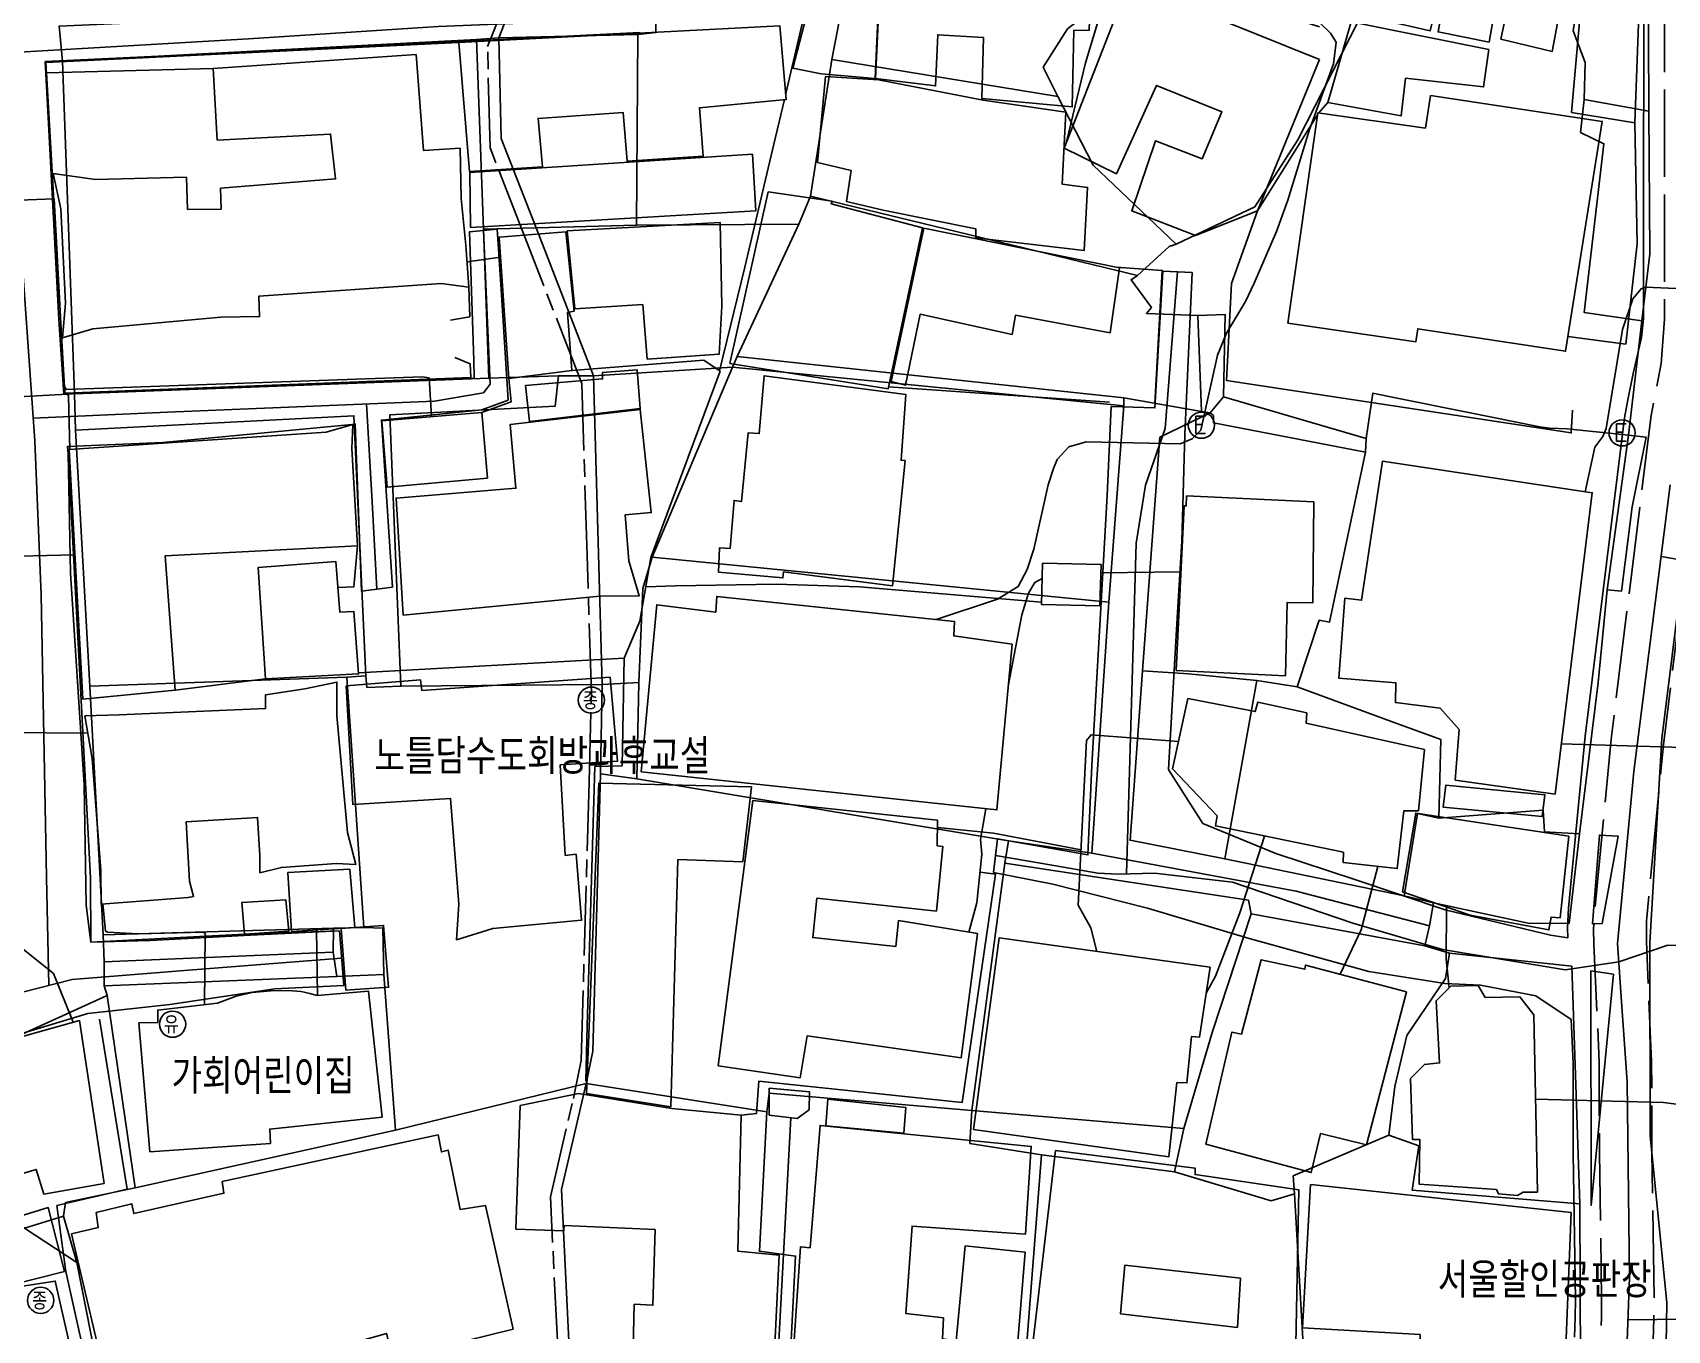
# Model space of a CAD drawing. Header units: feet. Extents: x 197796 to 199821, y 552499 to 555392.
# Drawn here: x 198743.3 to 198836.9, y 553575.6 to 553649.9 of the extents above; entities that cross this region are included whole.
import ezdxf

# ---------------------------------------------------------------- set-up
doc = ezdxf.new("R2010")
doc.units = ezdxf.units.FT
doc.header["$MEASUREMENT"] = 0
doc.linetypes.add('ANYANG2', pattern=[6, 5, -1])
doc.linetypes.add('JEON', pattern=[12, 4, -0.5, 1, -0.5, 4, -0.5, 1, -0.5])
for name, color, linetype in [('AAA001', 7, 'CONTINUOUS'), ('AAA008', 7, 'CONTINUOUS'), ('AAB115', 7, 'CONTINUOUS'), ('AAB124', 7, 'CONTINUOUS'), ('AAC001', 7, 'CONTINUOUS'), ('AD002', 7, 'CONTINUOUS'), ('AD0022', 1, 'CONTINUOUS'), ('AE001', 1, 'ANYANG2'), ('AZ0202', 7, 'CONTINUOUS'), ('AZ080', 1, 'CONTINUOUS'), ('CAA001', 7, 'CONTINUOUS'), ('CAA002', 30, 'CONTINUOUS'), ('EA0018', 7, 'JEON'), ('wipco_지적', 20, 'CONTINUOUS'), ('ZC002', 7, 'CONTINUOUS')]:
    doc.layers.add(name, color=color, linetype=linetype)
doc.styles.add('GHS', font='ROMANS', dxfattribs={"bigfont": 'NGSW.shx'})
doc.styles.add('NGSW', font='ROMANS.shx', dxfattribs={"bigfont": 'NGSW.shx'})

# ---------------------------------------------------------------- blocks, each defined once
blk = doc.blocks.new('AAB124')
at = {"layer": 'AAB124'}
blk.add_circle((0, 0), 0.75, dxfattribs=at)
at = {"layer": 'AAB124', "style": 'GHS'}
blk.add_text('종', height=1, dxfattribs=at).set_placement((-0.494, -0.533))
blk = doc.blocks.new('AZ0202')
at = {"layer": 'AZ0202'}
blk.add_circle((0, 0), 0.75, dxfattribs=at)
at = {"layer": 'AZ0202', "style": 'GHS'}
blk.add_text('E', height=1, dxfattribs=at).set_placement((-0.496, -0.477))
blk = doc.blocks.new('AAB115')
at = {"layer": 'AAB115'}
blk.add_circle((0, 0), 0.75, dxfattribs=at)
at = {"layer": 'AAB115', "style": 'GHS'}
blk.add_text('유', height=1, dxfattribs=at).set_placement((-0.507, -0.527))

msp = doc.modelspace()

# ---------------------------------------------------------------- linework, layer by layer
at = {"layer": 'AAA001', "color": 255, "flags": 128}
for points in [[(198827.37, 553649.51), (198828.27, 553653.75), (198824.45, 553654.68), (198823.33, 553650), (198819.05, 553650.97), (198820.98, 553659.93), (198831.97, 553657.67), (198830.31, 553648.82)], [(198786.85, 553647.86), (198789.38, 553657.65), (198795.18, 553656.87), (198795.12, 553654.8), (198791.9, 553654.96), (198791.55, 553647.27), (198788.47, 553647.53)], [(198831.42, 553645.32), (198832.23, 553654.63), (198831.75, 553654.65), (198831.94, 553657.05), (198835.47, 553656.58), (198835.04, 553644.73)], [(198791.93, 553654.94), (198803.94, 553654.29), (198803.8, 553650.02), (198802.93, 553650.03), (198802.84, 553645.64), (198797.66, 553646.13), (198797.75, 553649.61), (198795.14, 553649.77), (198795.01, 553646.84), (198791.58, 553647.27)], [(198816.98, 553648.35), (198806.08, 553652.76), (198802.37, 553643.28), (198805.36, 553641.81), (198807.66, 553646.87), (198811.4, 553645.36), (198810.27, 553642.66), (198807.61, 553643.7), (198806.24, 553639.69), (198809.9, 553638.28), (198813.44, 553639.7)], [(198826.7, 553649.35), (198827.04, 553651.32), (198824.12, 553651.9), (198823.78, 553649.93)], [(198767.73, 553649.32), (198786.1, 553650.28), (198786.47, 553646.07), (198781.5, 553645.59), (198781.72, 553642.82), (198777.36, 553642.54), (198777.14, 553645.32), (198772.26, 553644.98), (198772.51, 553642.21), (198768.33, 553641.95)], [(198826.69, 553648.93), (198826.38, 553646.79), (198821.92, 553647.28), (198821.66, 553645.13), (198817.46, 553645.9), (198818.8, 553650.52)], [(198746.77, 553632.94), (198745.03, 553632.42), (198745.22, 553634.4), (198744.94, 553639.81), (198744.5, 553641.82), (198746.93, 553641.49), (198752.13, 553641.61), (198752.2, 553639.77), (198754.12, 553639.78), (198754.09, 553640.98), (198760.67, 553641.52), (198760.38, 553644.09), (198753.9, 553643.74), (198753.67, 553647.84), (198765.28, 553648.64), (198765.71, 553643.14), (198767.8, 553643.27), (198767.86, 553640.39), (198768.13, 553637.72), (198768.29, 553635.32), (198766.71, 553635.54), (198756.28, 553634.81), (198756.32, 553633.64), (198754.1, 553633.6)], [(198788.26, 553642.46), (198788.72, 553647.39), (198791.74, 553647.19), (198797.74, 553646.02), (198802.46, 553645.34), (198802.26, 553641.21), (198803.71, 553641.03), (198803.51, 553637.42), (198797.31, 553638.15), (198797.32, 553638.66), (198792.02, 553639.73), (198789.92, 553640.22), (198790.18, 553642)], [(198815.18, 553633.26), (198816.89, 553645.3), (198823.05, 553644.43), (198823.35, 553646.29), (198833.17, 553644.81), (198831.07, 553631.65), (198822.61, 553632.94), (198822.5, 553632.19)], [(198768.39, 553638.74), (198768.35, 553641.89), (198784.53, 553642.93), (198784.72, 553639.7)], [(198783.23, 553630.96), (198785.44, 553640.77), (198789.09, 553640.24), (198789.04, 553640.09), (198794.27, 553638.71), (198792.3, 553629.51)], [(198778.5, 553631.2), (198778.25, 553634.32), (198774.37, 553634.08), (198773.93, 553638.54), (198782.69, 553639.02), (198782.77, 553634.23), (198782.62, 553631.48)], [(198805.01, 553632.71), (198799.58, 553633.71), (198799.4, 553632.62), (198794.14, 553633.77), (198793.3, 553629.71), (198792.47, 553629.92), (198794.35, 553638.69), (198805.55, 553636.42)], [(198770.58, 553630.1), (198770.03, 553638.19), (198773.85, 553638.48), (198774.32, 553633.94), (198773.95, 553633.88), (198774.2, 553630.55)], [(198771.55, 553629.7), (198775.95, 553630.07), (198775.95, 553630.44), (198777.94, 553630.58), (198778.11, 553628.37), (198771.77, 553627.64)], [(198782.59, 553619), (198782.65, 553620.4), (198783.25, 553620.37), (198783.48, 553623.11), (198783.91, 553623.05), (198784.29, 553626.99), (198784.92, 553626.94), (198785.2, 553630.25), (198793.32, 553629.17), (198793.04, 553625.41), (198793.27, 553625.39), (198792.55, 553618.23), (198786.31, 553619.03), (198786.28, 553618.68)], [(198764.53, 553616.55), (198764.13, 553623.25), (198770.99, 553623.81), (198770.67, 553627.46), (198778.11, 553628.32), (198778.74, 553622.42), (198777.25, 553622.29), (198777.45, 553619.66), (198778.05, 553617.66), (198775.79, 553617.64)], [(198746.21, 553611.74), (198745.42, 553626.02), (198760.14, 553627.03), (198761.65, 553627.46), (198761.61, 553626.08), (198761.93, 553620.52), (198750.92, 553619.95), (198751.49, 553612.26)], [(198763.31, 553627.67), (198769.04, 553628.15), (198769.36, 553624.39), (198763.62, 553623.87)], [(198824.75, 553607.09), (198824.98, 553610), (198823.89, 553611.23), (198821.33, 553611.54), (198821.36, 553612.67), (198818.1, 553612.93), (198818.44, 553617.52), (198819.4, 553617.4), (198820.59, 553625.36), (198832.6, 553623.55), (198830.47, 553606.3)], [(198808.78, 553613.37), (198809.25, 553622.81), (198809.36, 553622.8), (198809.38, 553623.37), (198816.66, 553623.03), (198816.6, 553617.26), (198815.14, 553617.27), (198815.04, 553613.08)], [(198756.66, 553612.9), (198756.24, 553619.28), (198760.68, 553619.62), (198760.91, 553616.72), (198761.72, 553616.76), (198761.99, 553613.18)], [(198804.42, 553617.07), (198804.49, 553619.44), (198801.14, 553619.52), (198801.07, 553617.16)], [(198778.16, 553607.57), (198779.05, 553617.14), (198782.43, 553616.72), (198782.49, 553617.62), (198796.09, 553616.19), (198796.05, 553615.36), (198799.39, 553614.89), (198798.52, 553605.4)], [(198752.24, 553600.39), (198747.25, 553600.01), (198747.23, 553601.92), (198746.73, 553608.33), (198746.32, 553610.78), (198748.29, 553610.84), (198756.66, 553611.21), (198756.66, 553611.99), (198758.91, 553612.32), (198760.75, 553612.71), (198760.75, 553610.79), (198761.36, 553604.1), (198761.83, 553602.27), (198760.7, 553602.32), (198757.57, 553602.1), (198756.34, 553601.8), (198756.33, 553602.79), (198756.21, 553604.97), (198752.11, 553604.71), (198752.3, 553601.32), (198752.54, 553600.44)], [(198809.46, 553611.77), (198813.31, 553611.03), (198813.45, 553611.56), (198816.26, 553610.95), (198816.22, 553610.37), (198822.99, 553608.85), (198822.65, 553605.35), (198821.82, 553605.35), (198821.44, 553602.04), (198818.34, 553602.39), (198818.36, 553602.97), (198811.03, 553604.48), (198811.13, 553605.05), (198808.57, 553607.74)], [(198779.86, 553588.4), (198780.27, 553602.55), (198783.99, 553602.43), (198784.47, 553606.71), (198775.73, 553606.93), (198775.03, 553589.17)], [(198787.27, 553590.06), (198787.67, 553592.47), (198796.47, 553591.2), (198797.41, 553598.32), (198792.9, 553599.06), (198792.73, 553597.57), (198787.98, 553598.09), (198788.22, 553600.34), (198795.06, 553599.6), (198795.43, 553603.3), (198795.1, 553603.34), (198795.13, 553604.8), (198784.55, 553605.93), (198782.57, 553590.75)], [(198821.74, 553600.7), (198822.5, 553605.21), (198831.26, 553603.89), (198830.77, 553599.22), (198830.24, 553599.26), (198830.12, 553598.53), (198825.62, 553599.37)], [(198758.15, 553598.43), (198757.93, 553601.81), (198761.48, 553602), (198761.77, 553598.67)], [(198755.45, 553598.28), (198755.3, 553600.09), (198757.83, 553600.24), (198758, 553598.45)], [(198760.99, 553598.61), (198763.42, 553598.78), (198763.7, 553595.24), (198761.26, 553595.07)], [(198810.73, 553596.4), (198798.65, 553598.07), (198797.19, 553587.11), (198808.36, 553585.54), (198808.83, 553589.79), (198809.4, 553589.77), (198809.66, 553592.42), (198810.12, 553592.38)], [(198810.48, 553586.27), (198811.98, 553592.68), (198812.53, 553592.56), (198813.65, 553596.82), (198816.14, 553596.27), (198816.18, 553596.51), (198821.96, 553594.99), (198819.68, 553586.22), (198817.05, 553586.88), (198816.52, 553584.63)], [(198736.64, 553580.54), (198734.15, 553589.21), (198736.35, 553590.31), (198741.25, 553591.44), (198741.72, 553589.7), (198742.6, 553589.95), (198742.06, 553592.23), (198746.01, 553593.34), (198747.42, 553584.01), (198743.98, 553583.4), (198743.54, 553584.82), (198740.47, 553583.91), (198741.03, 553581.7)], [(198777.69, 553573.76), (198777.77, 553577.1), (198778.83, 553577.04), (198778.96, 553581.37), (198773.75, 553581.6), (198773.74, 553581.3), (198770.98, 553581.4), (198771.24, 553588.47), (198774.57, 553589.16), (198779.92, 553588.31), (198783.88, 553587.93), (198783.69, 553580.14), (198786.06, 553579.91), (198785.75, 553573.6)], [(198785.49, 553587.92), (198787.09, 553587.73), (198787.77, 553588.23), (198787.79, 553589.26), (198785.49, 553589.46)], [(198788.84, 553588.84), (198793.32, 553588.36), (198793.2, 553586.9), (198788.73, 553587.31)], [(198799.39, 553571.03), (198794.93, 553571.41), (198794.92, 553571.12), (198786.7, 553571.94), (198787.28, 553580.38), (198787.83, 553580.33), (198788.4, 553587.33), (198800.49, 553586.13), (198800.16, 553581.1), (198793.67, 553581.57), (198793.32, 553576.56), (198795.46, 553576.31), (198795.41, 553575.11), (198796.2, 553575), (198796.71, 553580.44), (198800.15, 553580.07)], [(198815.54, 553569.89), (198814.59, 553570.14), (198811.31, 553570.58), (198811.28, 553570.24), (198804.33, 553570.95), (198804.29, 553569.886), (198800.03, 553570.14), (198801.88, 553585.89), (198809.88, 553584.88), (198809.87, 553584.52), (198815.8, 553583.65)], [(198740.68, 553577.85), (198739.75, 553581.27), (198744.22, 553582.63), (198745.15, 553578.98)], [(198812.29, 553575.77), (198812.46, 553578.59), (198805.85, 553579.33), (198805.59, 553576.55)]]:
    msp.add_lwpolyline(points, close=True, dxfattribs=at)
at = {"layer": 'AAA008', "color": 255, "flags": 128}
for points in [[(198761.27, 553612.5), (198765.54, 553612.84), (198765.6, 553612.24), (198776.38, 553613), (198776.8, 553608.18), (198773.53, 553607.98), (198773.82, 553602.79), (198774.44, 553602.86), (198774.75, 553599.08), (198769.68, 553598.6), (198767.6, 553597.96), (198767.73, 553600.01), (198767.25, 553606.05), (198761.66, 553605.7)], [(198829.73, 553605.01), (198824.07, 553605.56), (198824.22, 553606.81), (198829.88, 553606.26)], [(198750.04, 553585.83), (198749.41, 553593.2), (198750.49, 553593.23), (198750.49, 553593.94), (198753.91, 553594.33), (198754.98, 553594.73), (198755.9, 553594.94), (198756.97, 553595.03), (198757.96, 553595.06), (198758.7, 553595.01), (198759.19, 553594.89), (198759.62, 553594.78), (198762.56, 553595.02), (198763.34, 553587.81), (198756.9, 553587.12), (198756.94, 553586.29)], [(198829.47, 553583.52), (198828.65, 553583.52), (198828.33, 553583.32), (198827.23, 553583.41), (198827.12, 553583.66), (198822.7, 553583.97), (198822.74, 553586.52), (198822.32, 553586.52), (198822.19, 553590.02), (198822.99, 553590.83), (198823.86, 553590.91), (198823.66, 553594.47), (198824.5, 553595.3), (198826.07, 553595.34), (198826.47, 553594.66), (198828.46, 553594.69), (198829.26, 553593.66)], [(198770.83, 553575.67), (198766.81, 553574.67), (198767.09, 553572.88), (198764.38, 553572.23), (198763.58, 553575.43), (198760.48, 553574.54), (198760.93, 553571.98), (198754.69, 553570.47), (198754.1, 553573.03), (198747.75, 553571.78), (198745.56, 553581.13), (198747.09, 553581.49), (198746.96, 553582.34), (198749, 553582.85), (198749.12, 553582.29), (198754.28, 553583.45), (198754.18, 553584.13), (198766.54, 553586.79), (198766.73, 553585.82), (198767.12, 553585.91), (198767.8, 553582.53), (198769.26, 553582.75)], [(198816.47, 553583.95), (198816.02, 553575.75), (198822.75, 553575.36), (198822.55, 553570.05), (198821.4, 553570.07), (198821.33, 553569.23), (198830.86, 553568.88), (198831.39, 553582.34)], [(198715.57, 553569.98), (198735.35, 553573.3), (198734.79, 553576.92), (198744.62, 553578.42), (198745.94, 553572.64), (198738.74, 553571.28), (198740.35, 553562.75), (198731.27, 553561.09), (198731.58, 553559.01), (198716.82, 553556.86), (198716.05, 553561.9), (198715.07, 553561.71), (198714.19, 553566.79), (198716.07, 553567.2)]]:
    msp.add_lwpolyline(points, close=True, dxfattribs=at)
at = {"layer": 'AAC001', "color": 255, "flags": 128}
for points in [[(198816.99, 553650.23), (198807.68, 553653.22), (198806.81, 553653.39), (198806.28, 553653.33), (198805.69, 553653.16), (198804.97, 553652.72), (198803.6, 553648.17), (198802.51, 553643.64)], [(198787.66, 553651.62), (198787.45, 553650.72), (198786.44, 553646.41)], [(198767.49, 553631.29), (198768.38, 553630.94), (198768.42, 553630.16), (198745.17, 553629.26), (198744.09, 553648.19), (198767.73, 553649.32)], [(198786.36, 553646.06), (198785.76, 553643.51), (198784.1, 553636.47), (198782.65, 553630.54)], [(198813.44, 553639.7), (198816.88, 553645.19)], [(198816.94, 553645.29), (198817.46, 553645.9)], [(198835.04, 553644.73), (198835.18, 553637.81), (198834.52, 553632.06), (198831.21, 553632.49)], [(198831.47, 553628.28), (198831.4, 553626.98), (198811.66, 553629.98), (198811.95, 553635.53), (198813.44, 553639.7)], [(198805.35, 553636.46), (198807.99, 553636.28), (198807.56, 553628.64)], [(198768.29, 553635.32), (198768.35, 553633.63), (198767.25, 553633.44)], [(198774.2, 553630.55), (198781.74, 553631.15), (198782.69, 553630.52)], [(198782.69, 553630.52), (198778.72, 553619.84), (198778.09, 553616.21), (198777.18, 553614.09)], [(198769.04, 553628.15), (198770.72, 553628.76), (198770.58, 553630.1)], [(198804.97, 553628.73), (198792.32, 553629.61)], [(198761.93, 553620.52), (198761.71, 553618.16), (198760.8, 553618.13)], [(198801.07, 553617.29), (198790.66, 553618.16), (198785.91, 553618.31), (198780.13, 553618.23), (198778.43, 553618.17)], [(198761.98, 553613.25), (198777.18, 553614.09), (198777.07, 553607.92), (198775.51, 553607.88), (198775.08, 553593.04), (198775, 553589.88)], [(198751.49, 553612.26), (198756.66, 553612.9)], [(198803.34, 553603.12), (198798.32, 553604.06), (198795.12, 553604.38)], [(198797.56, 553601.83), (198798.44, 553601.72), (198796.54, 553588.65), (198784.9, 553589.86), (198784.76, 553588.02), (198783.88, 553587.93)], [(198747.16, 553593.42), (198748.74, 553583.69), (198744.72, 553582.75), (198745.23, 553578.97), (198746.85, 553571.69), (198748.58, 553563.03), (198752.41, 553543)]]:
    msp.add_lwpolyline(points, dxfattribs=at)
at = {"layer": 'AD002', "color": 255, "flags": 128}
for points in [[(198741.25, 553725.09), (198741.81, 553716.68), (198742.46, 553708.66), (198742.88, 553705.89), (198743.58, 553698.26), (198744.14, 553693.62), (198744.74, 553681.8), (198744.11, 553680.91), (198742.34, 553679.67), (198741.33, 553678.44), (198741.18, 553676.35), (198741.18, 553671.49), (198741.25, 553662.29), (198741.96, 553647.76), (198742.62, 553638.39), (198743.45, 553626.53), (198743.82, 553617.71), (198744.13, 553601.55), (198744.25, 553595.35)], [(198775.86, 553681.68), (198776.99, 553660.43), (198777.33, 553651.18), (198777.13, 553650.74), (198775.54, 553650.6), (198766.54, 553650.25), (198755.68, 553649.53), (198741.91, 553648.74)], [(198769.13, 553638.57), (198769.51, 553629.76), (198769.13, 553629.28), (198766.34, 553628.8), (198751.04, 553628.16), (198743.36, 553627.83)], [(198808.86, 553636.21), (198808.16, 553627.24), (198807.02, 553623.99), (198806.49, 553620.67), (198805.95, 553601.73)], [(198763.04, 553618.03), (198762.76, 553623.03), (198762.44, 553628.64)], [(198837.06, 553624.01), (198834.98, 553607.6), (198834.05, 553597.74), (198834.3, 553594.15), (198834.6, 553589.83), (198834.73, 553578.62), (198834.48, 553571.89), (198834.16, 553563), (198833.99, 553554.92), (198833.78, 553544.78), (198833.78, 553537.27), (198833.4, 553531.13), (198831.95, 553512.85)], [(198859.33, 553613.39), (198857.35, 553615.38), (198844.91, 553618.45), (198836.54, 553619.91)], [(198798.44, 553602.79), (198801.01, 553602.35), (198804.3, 553601.78), (198805.44, 553601.71), (198807.55, 553601.78), (198812.01, 553601.26), (198818.89, 553598.92), (198824.02, 553597.4), (198831.06, 553596.24), (198834.13, 553596.69)], [(198842.92, 553597.5), (198839.91, 553597.58), (198836.93, 553597.66), (198834.13, 553596.69)], [(198761.01, 553596.9), (198751.77, 553596.18), (198745.59, 553595.69), (198741.85, 553594.73), (198737.24, 553593.1), (198715.84, 553583.7), (198713.53, 553583.03), (198710.37, 553582.36), (198702.3, 553581.97), (198695.28, 553581.62), (198682.81, 553581)], [(198875.54, 553581.24), (198862.48, 553581.13), (198856.32, 553580.99), (198856.11, 553580.28), (198856.04, 553577.54), (198855.76, 553577.12), (198844.55, 553576.31), (198834.64, 553576.2)]]:
    msp.add_lwpolyline(points, dxfattribs=at)
at = {"layer": 'AD0022', "color": 255, "flags": 128}
for points in [[(198835.55, 553657.13), (198835.53, 553633.53), (198835.42, 553632.44), (198834.95, 553630.38), (198834.64, 553628.87), (198834.44, 553627.85), (198832.19, 553609.61), (198831.25, 553599.77), (198831.19, 553598.64), (198831.2, 553598.08), (198830.21, 553598.23), (198824.18, 553599.67), (198819.01, 553601.41), (198814.49, 553602.9), (198810.32, 553604.62), (198808.36, 553607.67), (198808.35, 553607.73), (198808.86, 553616.7), (198809.1, 553620.79), (198809.29, 553626.89), (198809.7, 553636.17), (198808.02, 553636.24), (198807.57, 553628.41), (198805.06, 553628.49), (198804.84, 553623.39), (198804.47, 553616.96), (198803.96, 553607.94), (198803.73, 553602.82), (198798.56, 553603.75), (198798.33, 553601.82), (198801.73, 553601.14), (198807.15, 553599.77), (198812.97, 553598.04), (198819.82, 553596.14), (198824.16, 553595.45), (198826.2, 553595.36), (198829.38, 553594.75), (198831.39, 553593.39), (198831.5, 553590.9), (198831.51, 553585.74), (198831.64, 553577.35), (198831.63, 553576.35), (198831.59, 553575.21)], [(198742.13, 553592.42), (198746.48, 553593.74), (198751.18, 553594.25), (198757.19, 553595.15), (198761.14, 553595.34), (198760.89, 553598.47), (198755.8, 553598.23), (198750.05, 553597.92), (198746.66, 553597.83), (198746.4, 553599.94), (198746.28, 553606.83), (198745.5, 553618.94), (198745.36, 553625.8), (198745.33, 553626.21), (198750.78, 553626.42), (198761.8, 553627.48), (198762.16, 553617.91), (198763.92, 553618.15), (198763.29, 553627.71), (198769.04, 553628.29), (198770.54, 553628.86), (198770.14, 553635.18), (198769.92, 553638.65), (198768.34, 553638.49), (198768.59, 553631.14), (198768.6, 553630.12), (198745.12, 553629.2), (198744.82, 553633.47), (198744.24, 553644.69), (198744.05, 553648.24), (198759.07, 553648.94), (198778.09, 553649.91)]]:
    msp.add_lwpolyline(points, dxfattribs=at)
at = {"layer": 'AE001', "color": 255, "flags": 128}
for points in [[(198835.75, 553722.78), (198837.38, 553722.21), (198837.71, 553721.98), (198837.91, 553721.69), (198839.2, 553718.71), (198839.37, 553718.26), (198839.42, 553717.92), (198839.4, 553717.48), (198838.71, 553711.42), (198837.57, 553703.64), (198836.92, 553694.63), (198836.88, 553693.62), (198836.86, 553689.79), (198836.83, 553688.3), (198836.56, 553671.82), (198836.58, 553659.31), (198836.75, 553657.21), (198836.73, 553633.49), (198836.54, 553630.96), (198835.97, 553627.97), (198833.68, 553609.44), (198832.73, 553599.52), (198832.68, 553598.55), (198832.7, 553597.73), (198833, 553590.93), (198833.01, 553585.76), (198833.14, 553577.36), (198833.13, 553576.32), (198833.09, 553575.15), (198832.49, 553560.59), (198832.33, 553544.56), (198832.29, 553538.06), (198831.39, 553525.09), (198830.48, 553511.74), (198830.74, 553505.62), (198831.57, 553498.63), (198832.23, 553488.99), (198832.65, 553483.56), (198832.82, 553480.08), (198832.59, 553477.45), (198831.5, 553465.18), (198831.03, 553451.83), (198830.51, 553446.58), (198829.49, 553434.69), (198829.01, 553430.2), (198828.45, 553419.83), (198827.7, 553409.61), (198827.47, 553405.09), (198826.63, 553383.23)], [(198847.82, 553720.78), (198846.78, 553721.79), (198846.69, 553721.85), (198846.58, 553721.88), (198846.5, 553721.87), (198843.57, 553720.67), (198843.28, 553720.55), (198843, 553720.39), (198842.86, 553720.24), (198842.73, 553720), (198842.68, 553719.75), (198841.68, 553711.03), (198840.56, 553703.32), (198839.91, 553694.46), (198839.88, 553693.61), (198839.86, 553689.75), (198839.83, 553688.24), (198839.56, 553671.8), (198839.58, 553659.31), (198839.75, 553657.3), (198839.73, 553633.37), (198839.54, 553630.74), (198838.95, 553627.6), (198836.67, 553609.12), (198835.7, 553599.03), (198835.7, 553597.86), (198836, 553591), (198836.01, 553585.78), (198836.14, 553577.37), (198836.13, 553576.27), (198836.09, 553575.04), (198835.49, 553560.52), (198835.35, 553546.17), (198835.29, 553537.85), (198834.39, 553524.88), (198833.49, 553511.71), (198833.74, 553505.75), (198834.58, 553498.59), (198835.22, 553489.21), (198835.64, 553483.75), (198835.83, 553480.03), (198835.58, 553477.18), (198834.49, 553465), (198834.03, 553451.63), (198833.5, 553446.31), (198832.33, 553432.69), (198832, 553430.03), (198831.44, 553419.64), (198830.7, 553409.46), (198830.47, 553404.98), (198829.58, 553383.23)]]:
    msp.add_lwpolyline(points, dxfattribs=at)
at = {"layer": 'AZ080', "color": 255, "flags": 128}
for points in [[(198767.49, 553631.29), (198768.38, 553630.94), (198768.42, 553630.16), (198745.17, 553629.26), (198744.12, 553647.59), (198753.67, 553647.84)], [(198782.69, 553630.52), (198778.72, 553619.84), (198778.09, 553616.21), (198777.18, 553614.09)], [(198745.35, 553626.21), (198746.65, 553601.48), (198746.67, 553597.83), (198755.45, 553598.28), (198760.89, 553598.47)]]:
    msp.add_lwpolyline(points, dxfattribs=at)
at = {"layer": 'AZ080', "color": 255}
msp.add_lwpolyline([(198783.88, 553587.93), (198784.76, 553588.02), (198784.9, 553589.86), (198796.54, 553588.65), (198798.44, 553601.72), (198797.56, 553601.83)], dxfattribs=at)
at = {"layer": 'CAA001', "color": 255, "flags": 128}
for points, elevation in [([(198770.109, 553637.03), (198768.193, 553636.77)], 55), ([(198847.39, 553627.427), (198847.31, 553631.48), (198847.19, 553632.03), (198846.49, 553632.41), (198846, 553632.53), (198843.38, 553632.76), (198842.8, 553633.28), (198842.44, 553634.85), (198842.27, 553635.03), (198835.65, 553635.33), (198835.4, 553635.22), (198834.93, 553634.66), (198834.34, 553632.89), (198833.4, 553627.23), (198833.21, 553626.78), (198832.74, 553626.16), (198832.19, 553623.612)], 45), ([(198820.329, 553602.165), (198819.37, 553598.53), (198818.178, 553595.985)], 45), ([(198745.659, 553593.241), (198744.52, 553596.04), (198742.7, 553597.5), (198740.426, 553599.083)], 50)]:
    msp.add_lwpolyline(points, dxfattribs=dict(at, elevation=elevation))
at = {"layer": 'CAA002', "color": 255, "flags": 128}
for points, elevation in [([(198817.03, 553650.43), (198817.61, 553649.87), (198817.94, 553649.34), (198817.79, 553648.11), (198816.42, 553644.34), (198815.18, 553640.31), (198814.52, 553638.5), (198813.25, 553635.55), (198812.75, 553634.51), (198811.67, 553632.68), (198811.16, 553631.43), (198810.19, 553627.14), (198809.7, 553626.64), (198809.01, 553626.36), (198803.63, 553626.46), (198802.64, 553626.18), (198801.98, 553625.45), (198801.77, 553624.94), (198801.45, 553624), (198800.64, 553620.32), (198800.26, 553619.15), (198799.75, 553618.18), (198798.55, 553617.46), (198795.049, 553616.3)], 49), ([(198766.16, 553627.909), (198766.02, 553630.13), (198765.63, 553630.19), (198745.24, 553629.46), (198745.13, 553629.67), (198744.56, 553640.37), (198740.545, 553640.22)], 54), ([(198745.45, 553626.022), (198745.38, 553629.11), (198745.32, 553629.19), (198741.434, 553628.99)], 53), ([(198745.754, 553619.99), (198740.94, 553619.89)], 52), ([(198809.061, 553619.02), (198804.476, 553618.97)], 48), ([(198801.114, 553618.637), (198800.69, 553618.42), (198800.34, 553617.8), (198799.96, 553616.56), (198799.168, 553612.471)], 48), ([(198746.486, 553609.79), (198741.74, 553609.82)], 51), ([(198808.919, 553609.32), (198803.91, 553609.7), (198803.65, 553609.37), (198803.18, 553599.95), (198803.9, 553598.65), (198804.241, 553597.297)], 47), ([(198846.649, 553608.698), (198830.824, 553609.17)], 44), ([(198797.899, 553605.466), (198797.59, 553603.7), (198797.67, 553602.87), (198797.37, 553600.08), (198796.908, 553598.402)], 48), ([(198813.85, 553603.899), (198812.43, 553599.5), (198811.03, 553595.87), (198810.503, 553594.906)], 46), ([(198753.17, 553594.246), (198753.2, 553598.33), (198753.09, 553598.39), (198749.38, 553598.3), (198747.61, 553598.4), (198747.51, 553598.46), (198747.34, 553600.017)], 51), ([(198824.26, 553599.836), (198824.24, 553596.86), (198824.411, 553595.212)], 44), ([(198759.64, 553594.782), (198759.57, 553598.524)], 52), ([(198845.82, 553575.395), (198845.85, 553577.66), (198844.86, 553578.86), (198843.97, 553579.33), (198840.06, 553579.81), (198839.42, 553580.16), (198838.74, 553581.24), (198838.01, 553585.85), (198837.86, 553588.5), (198836.68, 553588.65), (198829.36, 553588.84)], 43), ([(198786.73, 553587.773), (198785.64, 553567.53), (198786.451, 553565.236)], 48)]:
    msp.add_lwpolyline(points, dxfattribs=dict(at, elevation=elevation))
at = {"layer": 'EA0018', "color": 255}
msp.add_lwpolyline([(198770.2, 553524.07), (198771.07, 553545.53), (198772.12, 553548.98), (198773.97, 553561.23), (198773.67, 553568.64), (198772.97, 553583.24), (198774.28, 553588.87), (198774.37, 553589.28), (198774.72, 553591.06), (198775.19, 553606.99), (198775.31, 553612.07), (198775.07, 553619.97), (198774.76, 553629.81), (198771.48, 553638.24), (198769.51, 553643.3), (198769.37, 553649.1), (198770.12, 553650.99)], dxfattribs=at)
at = {"layer": 'wipco_지적', "color": 20}
for points in [[(198778.71, 553659.859), (198778.897, 553655.859), (198778.983, 553651.241), (198779, 553649.893), (198777.975, 553649.79), (198770.021, 553649.586), (198770.756, 553651.497), (198777.149, 553651.696), (198776.932, 553657.657), (198778.709, 553660.251), (198778.71, 553659.859)], [(198790.319, 553655.041), (198791.112, 553658.199), (198794.884, 553657.49), (198794.817, 553655.364), (198805.722, 553654.34), (198808.064, 553655.35), (198809.971, 553659.66), (198811.972, 553659.465), (198810.101, 553653.38), (198807.743, 553654.08), (198802.565, 553650.11), (198801.164, 553647.909), (198802.018, 553646.237), (198789.076, 553648.357), (198789.497, 553650.522), (198790.319, 553655.041)], [(198831.513, 553649.99), (198832.782, 553657.727), (198835.786, 553658.281), (198835.841, 553645.395), (198832.132, 553646.07), (198832.188, 553648.191), (198831.513, 553649.99)], [(198810.101, 553653.38), (198816.881, 553651.33), (198819.235, 553650.613), (198815.746, 553643.751), (198813.286, 553639.912), (198808.789, 553637.79), (198804.034, 553642.305), (198802.018, 553646.237), (198801.164, 553647.909), (198802.565, 553650.11), (198807.743, 553654.08), (198810.101, 553653.38)], [(198770.756, 553651.497), (198770.021, 553649.586), (198768.74, 553649.504), (198745.035, 553648.266), (198744.848, 553650.272), (198760.771, 553650.973), (198770.756, 553651.497)], [(198778.983, 553651.241), (198789.497, 553650.522), (198789.076, 553648.357), (198787.857, 553640.529), (198787.189, 553638.92), (198777.889, 553638.873), (198777.975, 553649.79), (198779, 553649.893), (198778.983, 553651.241)], [(198745.035, 553648.266), (198768.74, 553649.504), (198769.132, 553638.634), (198769.437, 553630.115), (198745.718, 553629.208), (198745.035, 553648.266)], [(198768.74, 553649.504), (198770.021, 553649.586), (198770.141, 553643.838), (198772.156, 553638.719), (198769.132, 553638.634), (198768.74, 553649.504)], [(198770.021, 553649.586), (198777.975, 553649.79), (198777.889, 553638.873), (198772.156, 553638.719), (198770.141, 553643.838), (198770.021, 553649.586)], [(198802.018, 553646.237), (198804.034, 553642.305), (198808.789, 553637.79), (198808.375, 553637.653), (198806.564, 553635.998), (198787.857, 553640.529), (198789.076, 553648.357), (198802.018, 553646.237)], [(198835.841, 553645.395), (198835.903, 553637.235), (198835.432, 553633.399), (198832.132, 553633.875), (198833.273, 553643.534), (198831.936, 553644.185), (198832.132, 553646.07), (198835.841, 553645.395)], [(198787.189, 553638.92), (198787.857, 553640.529), (198806.564, 553635.998), (198806.205, 553635.742), (198807.37, 553634.164), (198807.08, 553633.823), (198810.02, 553633.7), (198810.242, 553628.201), (198805.794, 553628.984), (198783.651, 553631.348), (198787.189, 553638.92)], [(198769.132, 553638.634), (198772.156, 553638.719), (198775.425, 553630.251), (198773.426, 553630.251), (198769.437, 553630.115), (198769.132, 553638.634)], [(198777.889, 553638.873), (198787.189, 553638.92), (198783.651, 553631.348), (198783.395, 553630.734), (198775.425, 553630.251), (198772.156, 553638.719), (198777.889, 553638.873)], [(198811.491, 553629.052), (198810.74, 553628.13), (198810.242, 553628.201), (198810.02, 553633.7), (198811.59, 553633.754), (198811.491, 553629.052)], [(198783.651, 553631.348), (198805.794, 553628.984), (198805.794, 553628.523), (198783.395, 553630.734), (198783.651, 553631.348)], [(198773.426, 553630.251), (198773.243, 553628.511), (198763.779, 553628.016), (198764.41, 553612.477), (198762.462, 553612.409), (198762.408, 553613.074), (198761.724, 553627.965), (198745.792, 553627.128), (198745.718, 553629.208), (198769.437, 553630.115), (198773.426, 553630.251)], [(198775.425, 553630.251), (198775.936, 553612.578), (198764.41, 553612.477), (198763.779, 553628.016), (198773.243, 553628.511), (198773.426, 553630.251), (198775.425, 553630.251)], [(198775.425, 553630.251), (198783.395, 553630.734), (198778.791, 553619.858), (198778.265, 553618.067), (198778.037, 553612.682), (198775.936, 553612.578), (198775.425, 553630.251)], [(198783.395, 553630.734), (198805.794, 553628.523), (198804.922, 553617.281), (198778.791, 553619.858), (198783.395, 553630.734)], [(198834.676, 553626.84), (198833.456, 553617.996), (198832.933, 553612.684), (198831.88, 553604.02), (198829.862, 553604.133), (198829.796, 553605.379), (198823.818, 553604.918), (198823.93, 553609.435), (198821.056, 553610.486), (198815.709, 553612.441), (198816.977, 553616.255), (198817.557, 553616.135), (198819.626, 553625.873), (198819.658, 553626.665), (198820.039, 553629.248), (198821.056, 553629.044), (198829.598, 553627.328), (198830.182, 553627.244), (198831.169, 553627.214), (198834.676, 553626.84)], [(198805.794, 553628.984), (198810.242, 553628.201), (198810.74, 553628.13), (198807.85, 553626.729), (198806.855, 553613.362), (198806.151, 553603.657), (198811.561, 553602.594), (198821.836, 553600.474), (198823.51, 553600.082), (198823.288, 553598.768), (198815.661, 553600.751), (198803.964, 553602.92), (198804.922, 553617.281), (198805.794, 553628.523), (198805.794, 553628.984)], [(198811.491, 553629.052), (198819.658, 553626.665), (198819.626, 553625.873), (198810.925, 553627.548), (198810.925, 553627.974), (198810.74, 553628.13), (198811.491, 553629.052)], [(198762.408, 553613.074), (198761.315, 553612.989), (198746.604, 553612.489), (198745.792, 553627.128), (198761.724, 553627.965), (198762.408, 553613.074)], [(198810.74, 553628.13), (198810.925, 553627.974), (198810.925, 553627.548), (198819.626, 553625.873), (198817.557, 553616.135), (198816.977, 553616.255), (198815.709, 553612.441), (198813.403, 553612.8), (198809.485, 553613.191), (198806.855, 553613.362), (198807.85, 553626.729), (198810.74, 553628.13)], [(198833.456, 553617.996), (198834.676, 553626.84), (198835.681, 553626.733), (198834.883, 553622.744), (198834.269, 553617.916), (198833.456, 553617.996)], [(198804.922, 553617.281), (198803.964, 553602.92), (198799.18, 553603.62), (198777.917, 553607.178), (198778.037, 553612.682), (198778.265, 553618.067), (198778.791, 553619.858), (198804.922, 553617.281)], [(198806.855, 553613.362), (198809.485, 553613.191), (198813.403, 553612.8), (198811.561, 553602.594), (198806.151, 553603.657), (198806.855, 553613.362)], [(198746.604, 553612.489), (198761.315, 553612.989), (198762.289, 553598.657), (198760.556, 553598.631), (198747.362, 553598.25), (198746.604, 553612.489)], [(198761.315, 553612.989), (198762.408, 553613.074), (198762.462, 553612.409), (198764.41, 553612.477), (198775.936, 553612.578), (198775.833, 553607.468), (198775.389, 553591.593), (198775.018, 553589.728), (198764.109, 553587.067), (198763.431, 553595.978), (198763.38, 553598.618), (198762.289, 553598.657), (198761.315, 553612.989)], [(198778.037, 553612.682), (198777.917, 553607.178), (198775.833, 553607.468), (198775.936, 553612.578), (198778.037, 553612.682)], [(198813.403, 553612.8), (198815.709, 553612.441), (198821.056, 553610.486), (198823.93, 553609.435), (198823.818, 553604.918), (198822.606, 553605.191), (198821.836, 553600.474), (198811.561, 553602.594), (198813.403, 553612.8)], [(198775.833, 553607.468), (198777.917, 553607.178), (198799.18, 553603.62), (198798.975, 553602.357), (198797.093, 553588.196), (198785.483, 553589.183), (198785.356, 553588.115), (198775.018, 553589.728), (198775.389, 553591.593), (198775.833, 553607.468)], [(198823.818, 553604.918), (198829.796, 553605.379), (198829.862, 553604.133), (198831.88, 553604.02), (198831.272, 553598.902), (198828.941, 553598.92), (198823.51, 553600.082), (198821.836, 553600.474), (198822.606, 553605.191), (198823.818, 553604.918)], [(198799.18, 553603.62), (198803.964, 553602.92), (198815.661, 553600.751), (198823.288, 553598.768), (198823.015, 553597.617), (198813.079, 553599.451), (198812.927, 553600.223), (198798.975, 553602.357), (198799.18, 553603.62)], [(198833.01, 553603.955), (198832.621, 553598.874), (198833.178, 553598.902), (198834.08, 553603.899), (198833.01, 553603.955)], [(198832.621, 553598.874), (198833.01, 553603.955), (198834.08, 553603.899), (198833.178, 553598.902), (198832.621, 553598.874)], [(198798.975, 553602.357), (198812.927, 553600.223), (198813.079, 553599.451), (198810.858, 553592.702), (198809.223, 553587.155), (198797.093, 553588.196), (198798.975, 553602.357)], [(198813.079, 553599.451), (198823.015, 553597.617), (198824.433, 553597.19), (198824.193, 553595.74), (198821.989, 553592.49), (198821.301, 553589.553), (198821.056, 553587.562), (198820.959, 553586.771), (198815.486, 553584.44), (198815.555, 553583.416), (198814.22, 553583.008), (198808.693, 553584.681), (198809.223, 553587.155), (198810.858, 553592.702), (198813.079, 553599.451)], [(198747.362, 553598.25), (198760.556, 553598.631), (198760.53, 553597.247), (198747.428, 553596.702), (198747.362, 553598.25)], [(198760.556, 553598.631), (198762.289, 553598.657), (198763.38, 553598.618), (198763.431, 553595.978), (198760.748, 553595.862), (198760.53, 553597.247), (198760.556, 553598.631)], [(198760.53, 553597.247), (198760.748, 553595.862), (198747.428, 553595.32), (198747.428, 553596.702), (198760.53, 553597.247)], [(198820.959, 553586.771), (198821.056, 553587.562), (198821.301, 553589.553), (198821.989, 553592.49), (198824.193, 553595.74), (198824.433, 553597.19), (198831.432, 553596.448), (198831.895, 553582.841), (198822.3, 553583.628), (198822.666, 553586.175), (198820.959, 553586.771)], [(198760.748, 553595.862), (198763.431, 553595.978), (198764.109, 553587.067), (198749.195, 553583.753), (198747.588, 553594.775), (198747.428, 553595.32), (198760.748, 553595.862)], [(198832.522, 553596.187), (198832.545, 553582.753), (198833.816, 553595.991), (198832.522, 553596.187)], [(198832.545, 553582.753), (198832.522, 553596.187), (198833.816, 553595.991), (198832.545, 553582.753)], [(198747.588, 553594.775), (198749.195, 553583.753), (198745.212, 553582.93), (198745.089, 553582.148), (198742.86, 553581.445), (198742.421, 553581.76), (198741.528, 553581.184), (198737.401, 553578.585), (198734.454, 553588.795), (198747.588, 553594.775)], [(198775.018, 553589.728), (198773.594, 553583.666), (198774.307, 553569.102), (198748.271, 553567.291), (198745.857, 553579.493), (198745.089, 553582.148), (198745.212, 553582.93), (198749.195, 553583.753), (198764.109, 553587.067), (198775.018, 553589.728)], [(198785.356, 553588.115), (198784.928, 553580.128), (198786.999, 553579.854), (198786.536, 553570.956), (198786.253, 553568.229), (198783.854, 553569.105), (198784.282, 553573.32), (198781.578, 553573.659), (198781.493, 553572.733), (198777.315, 553573.132), (198776.93, 553571.466), (198775.861, 553571.637), (198775.49, 553569.159), (198774.307, 553569.102), (198773.594, 553583.666), (198775.018, 553589.728), (198785.356, 553588.115)], [(198785.356, 553588.115), (198785.483, 553589.183), (198797.093, 553588.196), (198796.974, 553586.302), (198801.074, 553585.654), (198799.876, 553570.252), (198786.536, 553570.956), (198786.999, 553579.854), (198784.928, 553580.128), (198785.356, 553588.115)], [(198797.093, 553588.196), (198809.223, 553587.155), (198808.693, 553584.681), (198801.074, 553585.654), (198796.974, 553586.302), (198797.093, 553588.196)], [(198815.555, 553583.416), (198815.486, 553584.44), (198820.959, 553586.771), (198822.666, 553586.175), (198822.3, 553583.628), (198831.895, 553582.841), (198831.952, 553568.916), (198821.056, 553569.588), (198817.673, 553569.927), (198817.758, 553569.108), (198816.374, 553569.125), (198815.555, 553583.416)], [(198808.693, 553584.681), (198814.22, 553583.008), (198815.555, 553583.416), (198816.374, 553569.125), (198799.876, 553570.252), (198801.074, 553585.654), (198808.693, 553584.681)], [(198741.528, 553581.184), (198742.421, 553581.76), (198742.86, 553581.445), (198745.857, 553579.493), (198748.271, 553567.291), (198752.877, 553543.573), (198738.63, 553541.994), (198727.881, 553540.655), (198726.387, 553540.542), (198724.923, 553556.606), (198728.479, 553557.169), (198729.84, 553544.639), (198733.097, 553544.814), (198732.468, 553557.715), (198745.769, 553559.707), (198741.528, 553581.184)], [(198742.86, 553581.445), (198745.089, 553582.148), (198745.857, 553579.493), (198742.86, 553581.445)]]:
    msp.add_lwpolyline(points, close=True, dxfattribs=at)
for points in [[(198831.952, 553568.916), (198831.895, 553582.841), (198831.432, 553596.448), (198824.433, 553597.19), (198823.015, 553597.617), (198823.288, 553598.768), (198823.51, 553600.082), (198828.941, 553598.92), (198831.272, 553598.902), (198831.88, 553604.02), (198832.933, 553612.684), (198833.456, 553617.996), (198834.269, 553617.916), (198834.883, 553622.744), (198835.681, 553626.733), (198834.676, 553626.84), (198835.432, 553633.399), (198835.903, 553637.235), (198835.841, 553645.395), (198835.786, 553658.281)], [(198744.848, 553650.272), (198745.035, 553648.266), (198745.718, 553629.208), (198745.792, 553627.128), (198746.604, 553612.489), (198747.362, 553598.25), (198747.428, 553596.702), (198747.428, 553595.32), (198747.588, 553594.775), (198734.454, 553588.795), (198724.507, 553584.457), (198719.459, 553582.352), (198714.61, 553580.741), (198699.124, 553579.89), (198692.452, 553579.305), (198690.583, 553579.182), (198688.134, 553578.877), (198685.314, 553578.664)], [(198831.513, 553649.99), (198832.188, 553648.191), (198832.132, 553646.07), (198831.936, 553644.185), (198833.273, 553643.534), (198832.132, 553633.875), (198835.432, 553633.399), (198834.676, 553626.84), (198831.169, 553627.214), (198830.182, 553627.244), (198829.598, 553627.328), (198821.056, 553629.044), (198820.039, 553629.248), (198819.658, 553626.665), (198811.491, 553629.052), (198811.59, 553633.754), (198810.02, 553633.7), (198807.08, 553633.823), (198807.37, 553634.164), (198806.205, 553635.742), (198806.564, 553635.998), (198808.375, 553637.653), (198808.789, 553637.79), (198813.286, 553639.912), (198815.746, 553643.751), (198819.235, 553650.613)], [(198839.51, 553632.936), (198836.578, 553609.485), (198835.899, 553597.787), (198835.919, 553586.72), (198836.875, 553577.197), (198836.788, 553572.42), (198836.203, 553558.385), (198834.826, 553528.797), (198834.621, 553523.178)], [(198834.621, 553523.178), (198834.826, 553528.797), (198836.203, 553558.385), (198836.788, 553572.42), (198836.875, 553577.197), (198835.919, 553586.72), (198835.899, 553597.787), (198836.578, 553609.485), (198839.51, 553632.936)]]:
    msp.add_lwpolyline(points, dxfattribs=at)

# ---------------------------------------------------------------- block references
at = {"layer": 'AAB115', "color": 255}
msp.add_blockref('AAB115', (198751.34, 553593.13), dxfattribs=at)
at = {"layer": 'AAB124', "color": 255}
for p in [(198775.31, 553611.68), (198743.79, 553577.32)]:
    msp.add_blockref('AAB124', p, dxfattribs=at)
at = {"layer": 'AZ0202', "color": 255}
for p in [(198810.23, 553627.42), (198834.31, 553626.98)]:
    msp.add_blockref('AZ0202', p, dxfattribs=at)

# ---------------------------------------------------------------- texts
at = {"layer": 'ZC002', "style": 'NGSW'}
for s, p in [('노틀담수도회방과후교설', (198762.89, 553607.45)), ('가회어린이집', (198751.28, 553589.14)), ('서울할인공판장', (198823.76, 553577.47))]:
    msp.add_text(s, height=2, dxfattribs=at).set_placement(p)

doc.saveas('drawing.dxf')
